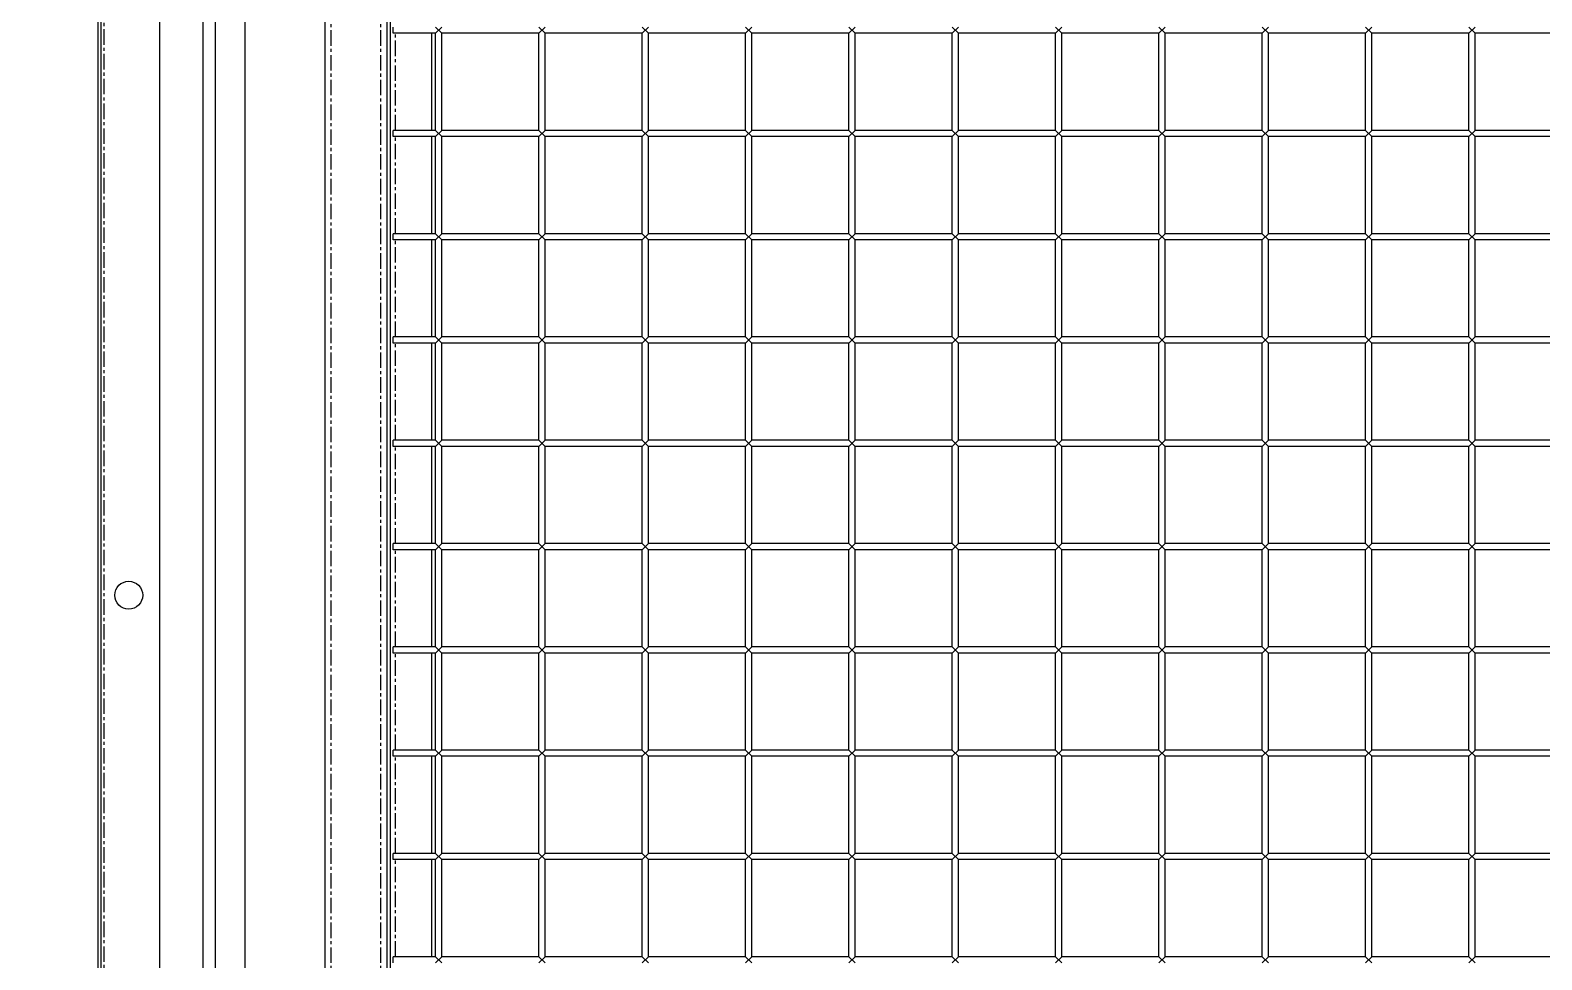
# Model space of a CAD drawing. Header units: millimetres. Extents: x -198529 to 244266, y -64 to 158464.
# Drawn here: x -146401 to -145669, y 110834 to 111284 of the extents above; entities that cross this region are included whole.
import ezdxf

# ---------------------------------------------------------------- set-up
doc = ezdxf.new("R2010")
doc.units = ezdxf.units.MM
doc.linetypes.add('CENTER', pattern=[12, 7.5, -1.5, 1.5, -1.5])
doc.linetypes.add('HIDDEN2', pattern=[4.7625, 3.175, -1.5875])
doc.layers.add('0-DCC', color=30, linetype='Continuous')
doc.layers.add('K-CEIL-DCC-RACK', color=10, linetype='Continuous')

# ---------------------------------------------------------------- blocks, each defined once
blk = doc.blocks.new('DCC2850x2600(左)')
at = {"color": 0, "linetype": 'Continuous'}
for p, q in [((47850, -71878.48), (47850, -74478.48)), ((47851.5, -71878.48), (47851.5, -74478.48)), ((47960, -74478.48), (47960, -71878.48)), ((47990, -74478.48), (47990, -71878.48)), ((47991.5, -71930.88), (47991.5, -74426.08)), ((47880, -74441.08), (47880, -71960.73)), ((47921.28, -74441.08), (47921.28, -71960.73)), ((47993, -72756.48), (47993, -72753.48)), ((48013.5, -72756.48), (47993, -72756.48)), ((48011.5, -72756.48), (48011.5, -72803.48)), ((48013.5, -72756.48), (48016.5, -72753.48)), ((48016.5, -72756.48), (48013.5, -72753.48)), ((48013.5, -72803.48), (48013.5, -72756.48)), ((48016.5, -72803.48), (48016.5, -72756.48)), ((48063.5, -72756.48), (48016.5, -72756.48)), ((48063.5, -72756.48), (48066.5, -72753.48)), ((48066.5, -72756.48), (48063.5, -72753.48)), ((48063.5, -72803.48), (48063.5, -72756.48)), ((48066.5, -72803.48), (48066.5, -72756.48)), ((48113.5, -72756.48), (48066.5, -72756.48)), ((48113.5, -72756.48), (48116.5, -72753.48)), ((48116.5, -72756.48), (48113.5, -72753.48)), ((48113.5, -72803.48), (48113.5, -72756.48)), ((48116.5, -72803.48), (48116.5, -72756.48)), ((48163.5, -72756.48), (48116.5, -72756.48)), ((48163.5, -72756.48), (48166.5, -72753.48)), ((48166.5, -72756.48), (48163.5, -72753.48)), ((48163.5, -72803.48), (48163.5, -72756.48)), ((48166.5, -72803.48), (48166.5, -72756.48)), ((48213.5, -72756.48), (48166.5, -72756.48)), ((48213.5, -72756.48), (48216.5, -72753.48)), ((48216.5, -72756.48), (48213.5, -72753.48)), ((48213.5, -72803.48), (48213.5, -72756.48)), ((48216.5, -72803.48), (48216.5, -72756.48)), ((48263.5, -72756.48), (48216.5, -72756.48)), ((48263.5, -72756.48), (48266.5, -72753.48)), ((48266.5, -72756.48), (48263.5, -72753.48)), ((48263.5, -72803.48), (48263.5, -72756.48)), ((48266.5, -72803.48), (48266.5, -72756.48)), ((48313.5, -72756.48), (48266.5, -72756.48)), ((48313.5, -72756.48), (48316.5, -72753.48)), ((48316.5, -72756.48), (48313.5, -72753.48)), ((48313.5, -72803.48), (48313.5, -72756.48)), ((48316.5, -72803.48), (48316.5, -72756.48)), ((48363.5, -72756.48), (48316.5, -72756.48)), ((48363.5, -72756.48), (48366.5, -72753.48)), ((48366.5, -72756.48), (48363.5, -72753.48)), ((48363.5, -72803.48), (48363.5, -72756.48)), ((48366.5, -72803.48), (48366.5, -72756.48)), ((48413.5, -72756.48), (48366.5, -72756.48)), ((48413.5, -72756.48), (48416.5, -72753.48)), ((48416.5, -72756.48), (48413.5, -72753.48)), ((48413.5, -72803.48), (48413.5, -72756.48)), ((48416.5, -72803.48), (48416.5, -72756.48)), ((48463.5, -72756.48), (48416.5, -72756.48)), ((48463.5, -72756.48), (48466.5, -72753.48)), ((48466.5, -72756.48), (48463.5, -72753.48)), ((48463.5, -72803.48), (48463.5, -72756.48)), ((48466.5, -72803.48), (48466.5, -72756.48)), ((48513.5, -72756.48), (48466.5, -72756.48)), ((48513.5, -72756.48), (48516.5, -72753.48)), ((48516.5, -72756.48), (48513.5, -72753.48)), ((48513.5, -72803.48), (48513.5, -72756.48)), ((48516.5, -72803.48), (48516.5, -72756.48)), ((48563.5, -72756.48), (48516.5, -72756.48)), ((47993, -72806.48), (47993, -72803.48)), ((48013.5, -72803.48), (47993, -72803.48)), ((48013.5, -72806.48), (47993, -72806.48)), ((48011.5, -72806.48), (48011.5, -72853.48)), ((48013.5, -72806.48), (48016.5, -72803.48)), ((48016.5, -72806.48), (48013.5, -72803.48)), ((48013.5, -72853.48), (48013.5, -72806.48)), ((48063.5, -72803.48), (48016.5, -72803.48)), ((48016.5, -72853.48), (48016.5, -72806.48)), ((48063.5, -72806.48), (48016.5, -72806.48)), ((48063.5, -72806.48), (48066.5, -72803.48)), ((48066.5, -72806.48), (48063.5, -72803.48)), ((48063.5, -72853.48), (48063.5, -72806.48)), ((48113.5, -72803.48), (48066.5, -72803.48)), ((48066.5, -72853.48), (48066.5, -72806.48)), ((48113.5, -72806.48), (48066.5, -72806.48)), ((48113.5, -72806.48), (48116.5, -72803.48)), ((48116.5, -72806.48), (48113.5, -72803.48)), ((48113.5, -72853.48), (48113.5, -72806.48)), ((48163.5, -72803.48), (48116.5, -72803.48)), ((48116.5, -72853.48), (48116.5, -72806.48)), ((48163.5, -72806.48), (48116.5, -72806.48)), ((48163.5, -72806.48), (48166.5, -72803.48)), ((48166.5, -72806.48), (48163.5, -72803.48)), ((48163.5, -72853.48), (48163.5, -72806.48)), ((48213.5, -72803.48), (48166.5, -72803.48)), ((48166.5, -72853.48), (48166.5, -72806.48)), ((48213.5, -72806.48), (48166.5, -72806.48)), ((48213.5, -72806.48), (48216.5, -72803.48)), ((48216.5, -72806.48), (48213.5, -72803.48)), ((48213.5, -72853.48), (48213.5, -72806.48)), ((48263.5, -72803.48), (48216.5, -72803.48)), ((48216.5, -72853.48), (48216.5, -72806.48)), ((48263.5, -72806.48), (48216.5, -72806.48)), ((48263.5, -72806.48), (48266.5, -72803.48)), ((48266.5, -72806.48), (48263.5, -72803.48)), ((48263.5, -72853.48), (48263.5, -72806.48)), ((48313.5, -72803.48), (48266.5, -72803.48)), ((48266.5, -72853.48), (48266.5, -72806.48)), ((48313.5, -72806.48), (48266.5, -72806.48)), ((48313.5, -72806.48), (48316.5, -72803.48)), ((48316.5, -72806.48), (48313.5, -72803.48)), ((48313.5, -72853.48), (48313.5, -72806.48)), ((48363.5, -72803.48), (48316.5, -72803.48)), ((48316.5, -72853.48), (48316.5, -72806.48)), ((48363.5, -72806.48), (48316.5, -72806.48)), ((48363.5, -72806.48), (48366.5, -72803.48)), ((48366.5, -72806.48), (48363.5, -72803.48)), ((48363.5, -72853.48), (48363.5, -72806.48)), ((48413.5, -72803.48), (48366.5, -72803.48)), ((48366.5, -72853.48), (48366.5, -72806.48)), ((48413.5, -72806.48), (48366.5, -72806.48)), ((48413.5, -72806.48), (48416.5, -72803.48)), ((48416.5, -72806.48), (48413.5, -72803.48)), ((48413.5, -72853.48), (48413.5, -72806.48)), ((48463.5, -72803.48), (48416.5, -72803.48)), ((48416.5, -72853.48), (48416.5, -72806.48)), ((48463.5, -72806.48), (48416.5, -72806.48)), ((48463.5, -72806.48), (48466.5, -72803.48)), ((48466.5, -72806.48), (48463.5, -72803.48)), ((48463.5, -72853.48), (48463.5, -72806.48)), ((48513.5, -72803.48), (48466.5, -72803.48)), ((48466.5, -72853.48), (48466.5, -72806.48)), ((48513.5, -72806.48), (48466.5, -72806.48)), ((48513.5, -72806.48), (48516.5, -72803.48)), ((48516.5, -72806.48), (48513.5, -72803.48)), ((48513.5, -72853.48), (48513.5, -72806.48)), ((48563.5, -72803.48), (48516.5, -72803.48)), ((48516.5, -72853.48), (48516.5, -72806.48)), ((48563.5, -72806.48), (48516.5, -72806.48)), ((47993, -72856.48), (47993, -72853.48)), ((48013.5, -72853.48), (47993, -72853.48)), ((48013.5, -72856.48), (48016.5, -72853.48)), ((48016.5, -72856.48), (48013.5, -72853.48)), ((48063.5, -72853.48), (48016.5, -72853.48)), ((48063.5, -72856.48), (48066.5, -72853.48)), ((48066.5, -72856.48), (48063.5, -72853.48)), ((48113.5, -72853.48), (48066.5, -72853.48)), ((48113.5, -72856.48), (48116.5, -72853.48)), ((48116.5, -72856.48), (48113.5, -72853.48)), ((48163.5, -72853.48), (48116.5, -72853.48)), ((48163.5, -72856.48), (48166.5, -72853.48)), ((48166.5, -72856.48), (48163.5, -72853.48)), ((48213.5, -72853.48), (48166.5, -72853.48)), ((48213.5, -72856.48), (48216.5, -72853.48)), ((48216.5, -72856.48), (48213.5, -72853.48)), ((48263.5, -72853.48), (48216.5, -72853.48)), ((48263.5, -72856.48), (48266.5, -72853.48)), ((48266.5, -72856.48), (48263.5, -72853.48)), ((48313.5, -72853.48), (48266.5, -72853.48)), ((48313.5, -72856.48), (48316.5, -72853.48)), ((48316.5, -72856.48), (48313.5, -72853.48)), ((48363.5, -72853.48), (48316.5, -72853.48)), ((48363.5, -72856.48), (48366.5, -72853.48)), ((48366.5, -72856.48), (48363.5, -72853.48)), ((48413.5, -72853.48), (48366.5, -72853.48)), ((48413.5, -72856.48), (48416.5, -72853.48)), ((48416.5, -72856.48), (48413.5, -72853.48)), ((48463.5, -72853.48), (48416.5, -72853.48)), ((48463.5, -72856.48), (48466.5, -72853.48)), ((48466.5, -72856.48), (48463.5, -72853.48)), ((48513.5, -72853.48), (48466.5, -72853.48)), ((48513.5, -72856.48), (48516.5, -72853.48)), ((48516.5, -72856.48), (48513.5, -72853.48)), ((48563.5, -72853.48), (48516.5, -72853.48)), ((48013.5, -72856.48), (47993, -72856.48)), ((48011.5, -72856.48), (48011.5, -72903.48)), ((48013.5, -72903.48), (48013.5, -72856.48)), ((48016.5, -72903.48), (48016.5, -72856.48)), ((48063.5, -72856.48), (48016.5, -72856.48)), ((48063.5, -72903.48), (48063.5, -72856.48)), ((48066.5, -72903.48), (48066.5, -72856.48)), ((48113.5, -72856.48), (48066.5, -72856.48)), ((48113.5, -72903.48), (48113.5, -72856.48)), ((48116.5, -72903.48), (48116.5, -72856.48)), ((48163.5, -72856.48), (48116.5, -72856.48)), ((48163.5, -72903.48), (48163.5, -72856.48)), ((48166.5, -72903.48), (48166.5, -72856.48)), ((48213.5, -72856.48), (48166.5, -72856.48)), ((48213.5, -72903.48), (48213.5, -72856.48)), ((48216.5, -72903.48), (48216.5, -72856.48)), ((48263.5, -72856.48), (48216.5, -72856.48)), ((48263.5, -72903.48), (48263.5, -72856.48)), ((48266.5, -72903.48), (48266.5, -72856.48)), ((48313.5, -72856.48), (48266.5, -72856.48)), ((48313.5, -72903.48), (48313.5, -72856.48)), ((48316.5, -72903.48), (48316.5, -72856.48)), ((48363.5, -72856.48), (48316.5, -72856.48)), ((48363.5, -72903.48), (48363.5, -72856.48)), ((48366.5, -72903.48), (48366.5, -72856.48)), ((48413.5, -72856.48), (48366.5, -72856.48)), ((48413.5, -72903.48), (48413.5, -72856.48)), ((48416.5, -72903.48), (48416.5, -72856.48)), ((48463.5, -72856.48), (48416.5, -72856.48)), ((48463.5, -72903.48), (48463.5, -72856.48)), ((48466.5, -72903.48), (48466.5, -72856.48)), ((48513.5, -72856.48), (48466.5, -72856.48)), ((48513.5, -72903.48), (48513.5, -72856.48)), ((48516.5, -72903.48), (48516.5, -72856.48)), ((48563.5, -72856.48), (48516.5, -72856.48)), ((47993, -72906.48), (47993, -72903.48)), ((48013.5, -72903.48), (47993, -72903.48)), ((48013.5, -72906.48), (48016.5, -72903.48)), ((48016.5, -72906.48), (48013.5, -72903.48)), ((48063.5, -72903.48), (48016.5, -72903.48)), ((48063.5, -72906.48), (48066.5, -72903.48)), ((48066.5, -72906.48), (48063.5, -72903.48)), ((48113.5, -72903.48), (48066.5, -72903.48)), ((48113.5, -72906.48), (48116.5, -72903.48)), ((48116.5, -72906.48), (48113.5, -72903.48)), ((48163.5, -72903.48), (48116.5, -72903.48)), ((48163.5, -72906.48), (48166.5, -72903.48)), ((48166.5, -72906.48), (48163.5, -72903.48)), ((48213.5, -72903.48), (48166.5, -72903.48)), ((48213.5, -72906.48), (48216.5, -72903.48)), ((48216.5, -72906.48), (48213.5, -72903.48)), ((48263.5, -72903.48), (48216.5, -72903.48)), ((48263.5, -72906.48), (48266.5, -72903.48)), ((48266.5, -72906.48), (48263.5, -72903.48)), ((48313.5, -72903.48), (48266.5, -72903.48)), ((48313.5, -72906.48), (48316.5, -72903.48)), ((48316.5, -72906.48), (48313.5, -72903.48)), ((48363.5, -72903.48), (48316.5, -72903.48)), ((48363.5, -72906.48), (48366.5, -72903.48)), ((48366.5, -72906.48), (48363.5, -72903.48)), ((48413.5, -72903.48), (48366.5, -72903.48)), ((48413.5, -72906.48), (48416.5, -72903.48)), ((48416.5, -72906.48), (48413.5, -72903.48)), ((48463.5, -72903.48), (48416.5, -72903.48)), ((48463.5, -72906.48), (48466.5, -72903.48)), ((48466.5, -72906.48), (48463.5, -72903.48)), ((48513.5, -72903.48), (48466.5, -72903.48)), ((48513.5, -72906.48), (48516.5, -72903.48)), ((48516.5, -72906.48), (48513.5, -72903.48)), ((48563.5, -72903.48), (48516.5, -72903.48)), ((48013.5, -72906.48), (47993, -72906.48)), ((48011.5, -72906.48), (48011.5, -72953.48)), ((48013.5, -72953.48), (48013.5, -72906.48)), ((48016.5, -72953.48), (48016.5, -72906.48)), ((48063.5, -72906.48), (48016.5, -72906.48)), ((48063.5, -72953.48), (48063.5, -72906.48)), ((48066.5, -72953.48), (48066.5, -72906.48)), ((48113.5, -72906.48), (48066.5, -72906.48)), ((48113.5, -72953.48), (48113.5, -72906.48)), ((48116.5, -72953.48), (48116.5, -72906.48)), ((48163.5, -72906.48), (48116.5, -72906.48)), ((48163.5, -72953.48), (48163.5, -72906.48)), ((48166.5, -72953.48), (48166.5, -72906.48)), ((48213.5, -72906.48), (48166.5, -72906.48)), ((48213.5, -72953.48), (48213.5, -72906.48)), ((48216.5, -72953.48), (48216.5, -72906.48)), ((48263.5, -72906.48), (48216.5, -72906.48)), ((48263.5, -72953.48), (48263.5, -72906.48)), ((48266.5, -72953.48), (48266.5, -72906.48)), ((48313.5, -72906.48), (48266.5, -72906.48)), ((48313.5, -72953.48), (48313.5, -72906.48)), ((48316.5, -72953.48), (48316.5, -72906.48)), ((48363.5, -72906.48), (48316.5, -72906.48)), ((48363.5, -72953.48), (48363.5, -72906.48)), ((48366.5, -72953.48), (48366.5, -72906.48)), ((48413.5, -72906.48), (48366.5, -72906.48)), ((48413.5, -72953.48), (48413.5, -72906.48)), ((48416.5, -72953.48), (48416.5, -72906.48)), ((48463.5, -72906.48), (48416.5, -72906.48)), ((48463.5, -72953.48), (48463.5, -72906.48)), ((48466.5, -72953.48), (48466.5, -72906.48)), ((48513.5, -72906.48), (48466.5, -72906.48)), ((48513.5, -72953.48), (48513.5, -72906.48)), ((48516.5, -72953.48), (48516.5, -72906.48)), ((48563.5, -72906.48), (48516.5, -72906.48)), ((47993, -72956.48), (47993, -72953.48)), ((48013.5, -72953.48), (47993, -72953.48)), ((48013.5, -72956.48), (48016.5, -72953.48)), ((48016.5, -72956.48), (48013.5, -72953.48)), ((48063.5, -72953.48), (48016.5, -72953.48)), ((48063.5, -72956.48), (48066.5, -72953.48)), ((48066.5, -72956.48), (48063.5, -72953.48)), ((48113.5, -72953.48), (48066.5, -72953.48)), ((48113.5, -72956.48), (48116.5, -72953.48)), ((48116.5, -72956.48), (48113.5, -72953.48)), ((48163.5, -72953.48), (48116.5, -72953.48)), ((48163.5, -72956.48), (48166.5, -72953.48)), ((48166.5, -72956.48), (48163.5, -72953.48)), ((48213.5, -72953.48), (48166.5, -72953.48)), ((48213.5, -72956.48), (48216.5, -72953.48)), ((48216.5, -72956.48), (48213.5, -72953.48)), ((48263.5, -72953.48), (48216.5, -72953.48)), ((48263.5, -72956.48), (48266.5, -72953.48)), ((48266.5, -72956.48), (48263.5, -72953.48)), ((48313.5, -72953.48), (48266.5, -72953.48)), ((48313.5, -72956.48), (48316.5, -72953.48)), ((48316.5, -72956.48), (48313.5, -72953.48)), ((48363.5, -72953.48), (48316.5, -72953.48)), ((48363.5, -72956.48), (48366.5, -72953.48)), ((48366.5, -72956.48), (48363.5, -72953.48)), ((48413.5, -72953.48), (48366.5, -72953.48)), ((48413.5, -72956.48), (48416.5, -72953.48)), ((48416.5, -72956.48), (48413.5, -72953.48)), ((48463.5, -72953.48), (48416.5, -72953.48)), ((48463.5, -72956.48), (48466.5, -72953.48)), ((48466.5, -72956.48), (48463.5, -72953.48)), ((48513.5, -72953.48), (48466.5, -72953.48)), ((48513.5, -72956.48), (48516.5, -72953.48)), ((48516.5, -72956.48), (48513.5, -72953.48)), ((48563.5, -72953.48), (48516.5, -72953.48)), ((48013.5, -72956.48), (47993, -72956.48)), ((48011.5, -72956.48), (48011.5, -73003.48)), ((48013.5, -73003.48), (48013.5, -72956.48)), ((48016.5, -73003.48), (48016.5, -72956.48)), ((48063.5, -72956.48), (48016.5, -72956.48)), ((48063.5, -73003.48), (48063.5, -72956.48)), ((48066.5, -73003.48), (48066.5, -72956.48)), ((48113.5, -72956.48), (48066.5, -72956.48)), ((48113.5, -73003.48), (48113.5, -72956.48)), ((48116.5, -73003.48), (48116.5, -72956.48)), ((48163.5, -72956.48), (48116.5, -72956.48)), ((48163.5, -73003.48), (48163.5, -72956.48)), ((48166.5, -73003.48), (48166.5, -72956.48)), ((48213.5, -72956.48), (48166.5, -72956.48)), ((48213.5, -73003.48), (48213.5, -72956.48)), ((48216.5, -73003.48), (48216.5, -72956.48)), ((48263.5, -72956.48), (48216.5, -72956.48)), ((48263.5, -73003.48), (48263.5, -72956.48)), ((48266.5, -73003.48), (48266.5, -72956.48)), ((48313.5, -72956.48), (48266.5, -72956.48)), ((48313.5, -73003.48), (48313.5, -72956.48)), ((48316.5, -73003.48), (48316.5, -72956.48)), ((48363.5, -72956.48), (48316.5, -72956.48)), ((48363.5, -73003.48), (48363.5, -72956.48)), ((48366.5, -73003.48), (48366.5, -72956.48)), ((48413.5, -72956.48), (48366.5, -72956.48)), ((48413.5, -73003.48), (48413.5, -72956.48)), ((48416.5, -73003.48), (48416.5, -72956.48)), ((48463.5, -72956.48), (48416.5, -72956.48)), ((48463.5, -73003.48), (48463.5, -72956.48)), ((48466.5, -73003.48), (48466.5, -72956.48)), ((48513.5, -72956.48), (48466.5, -72956.48)), ((48513.5, -73003.48), (48513.5, -72956.48)), ((48516.5, -73003.48), (48516.5, -72956.48)), ((48563.5, -72956.48), (48516.5, -72956.48)), ((47993, -73006.48), (47993, -73003.48)), ((48013.5, -73003.48), (47993, -73003.48)), ((48013.5, -73006.48), (47993, -73006.48)), ((48011.5, -73006.48), (48011.5, -73053.48)), ((48013.5, -73006.48), (48016.5, -73003.48)), ((48016.5, -73006.48), (48013.5, -73003.48)), ((48013.5, -73053.48), (48013.5, -73006.48)), ((48063.5, -73003.48), (48016.5, -73003.48)), ((48016.5, -73053.48), (48016.5, -73006.48)), ((48063.5, -73006.48), (48016.5, -73006.48)), ((48063.5, -73006.48), (48066.5, -73003.48)), ((48066.5, -73006.48), (48063.5, -73003.48)), ((48063.5, -73053.48), (48063.5, -73006.48)), ((48113.5, -73003.48), (48066.5, -73003.48)), ((48066.5, -73053.48), (48066.5, -73006.48)), ((48113.5, -73006.48), (48066.5, -73006.48)), ((48113.5, -73006.48), (48116.5, -73003.48)), ((48116.5, -73006.48), (48113.5, -73003.48)), ((48113.5, -73053.48), (48113.5, -73006.48)), ((48163.5, -73003.48), (48116.5, -73003.48)), ((48116.5, -73053.48), (48116.5, -73006.48)), ((48163.5, -73006.48), (48116.5, -73006.48)), ((48163.5, -73006.48), (48166.5, -73003.48)), ((48166.5, -73006.48), (48163.5, -73003.48)), ((48163.5, -73053.48), (48163.5, -73006.48)), ((48213.5, -73003.48), (48166.5, -73003.48)), ((48166.5, -73053.48), (48166.5, -73006.48)), ((48213.5, -73006.48), (48166.5, -73006.48)), ((48213.5, -73006.48), (48216.5, -73003.48)), ((48216.5, -73006.48), (48213.5, -73003.48)), ((48213.5, -73053.48), (48213.5, -73006.48)), ((48263.5, -73003.48), (48216.5, -73003.48)), ((48216.5, -73053.48), (48216.5, -73006.48)), ((48263.5, -73006.48), (48216.5, -73006.48)), ((48263.5, -73006.48), (48266.5, -73003.48)), ((48266.5, -73006.48), (48263.5, -73003.48)), ((48263.5, -73053.48), (48263.5, -73006.48)), ((48313.5, -73003.48), (48266.5, -73003.48)), ((48266.5, -73053.48), (48266.5, -73006.48)), ((48313.5, -73006.48), (48266.5, -73006.48)), ((48313.5, -73006.48), (48316.5, -73003.48)), ((48316.5, -73006.48), (48313.5, -73003.48)), ((48313.5, -73053.48), (48313.5, -73006.48)), ((48363.5, -73003.48), (48316.5, -73003.48)), ((48316.5, -73053.48), (48316.5, -73006.48)), ((48363.5, -73006.48), (48316.5, -73006.48)), ((48363.5, -73006.48), (48366.5, -73003.48)), ((48366.5, -73006.48), (48363.5, -73003.48)), ((48363.5, -73053.48), (48363.5, -73006.48)), ((48413.5, -73003.48), (48366.5, -73003.48)), ((48366.5, -73053.48), (48366.5, -73006.48)), ((48413.5, -73006.48), (48366.5, -73006.48)), ((48413.5, -73006.48), (48416.5, -73003.48)), ((48416.5, -73006.48), (48413.5, -73003.48)), ((48413.5, -73053.48), (48413.5, -73006.48)), ((48463.5, -73003.48), (48416.5, -73003.48)), ((48416.5, -73053.48), (48416.5, -73006.48)), ((48463.5, -73006.48), (48416.5, -73006.48)), ((48463.5, -73006.48), (48466.5, -73003.48)), ((48466.5, -73006.48), (48463.5, -73003.48)), ((48463.5, -73053.48), (48463.5, -73006.48)), ((48513.5, -73003.48), (48466.5, -73003.48)), ((48466.5, -73053.48), (48466.5, -73006.48)), ((48513.5, -73006.48), (48466.5, -73006.48)), ((48513.5, -73006.48), (48516.5, -73003.48)), ((48516.5, -73006.48), (48513.5, -73003.48)), ((48513.5, -73053.48), (48513.5, -73006.48)), ((48563.5, -73003.48), (48516.5, -73003.48)), ((48516.5, -73053.48), (48516.5, -73006.48)), ((48563.5, -73006.48), (48516.5, -73006.48)), ((47993, -73056.48), (47993, -73053.48)), ((48013.5, -73053.48), (47993, -73053.48)), ((48013.5, -73056.48), (47993, -73056.48)), ((48011.5, -73056.48), (48011.5, -73103.48)), ((48013.5, -73056.48), (48016.5, -73053.48)), ((48016.5, -73056.48), (48013.5, -73053.48)), ((48013.5, -73103.48), (48013.5, -73056.48)), ((48063.5, -73053.48), (48016.5, -73053.48)), ((48016.5, -73103.48), (48016.5, -73056.48)), ((48063.5, -73056.48), (48016.5, -73056.48)), ((48063.5, -73056.48), (48066.5, -73053.48)), ((48066.5, -73056.48), (48063.5, -73053.48)), ((48063.5, -73103.48), (48063.5, -73056.48)), ((48113.5, -73053.48), (48066.5, -73053.48)), ((48066.5, -73103.48), (48066.5, -73056.48)), ((48113.5, -73056.48), (48066.5, -73056.48)), ((48113.5, -73056.48), (48116.5, -73053.48)), ((48116.5, -73056.48), (48113.5, -73053.48)), ((48113.5, -73103.48), (48113.5, -73056.48)), ((48163.5, -73053.48), (48116.5, -73053.48)), ((48116.5, -73103.48), (48116.5, -73056.48)), ((48163.5, -73056.48), (48116.5, -73056.48)), ((48163.5, -73056.48), (48166.5, -73053.48)), ((48166.5, -73056.48), (48163.5, -73053.48)), ((48163.5, -73103.48), (48163.5, -73056.48)), ((48213.5, -73053.48), (48166.5, -73053.48)), ((48166.5, -73103.48), (48166.5, -73056.48)), ((48213.5, -73056.48), (48166.5, -73056.48)), ((48213.5, -73056.48), (48216.5, -73053.48)), ((48216.5, -73056.48), (48213.5, -73053.48)), ((48213.5, -73103.48), (48213.5, -73056.48)), ((48263.5, -73053.48), (48216.5, -73053.48)), ((48216.5, -73103.48), (48216.5, -73056.48)), ((48263.5, -73056.48), (48216.5, -73056.48)), ((48263.5, -73056.48), (48266.5, -73053.48)), ((48266.5, -73056.48), (48263.5, -73053.48)), ((48263.5, -73103.48), (48263.5, -73056.48)), ((48313.5, -73053.48), (48266.5, -73053.48)), ((48266.5, -73103.48), (48266.5, -73056.48)), ((48313.5, -73056.48), (48266.5, -73056.48)), ((48313.5, -73056.48), (48316.5, -73053.48)), ((48316.5, -73056.48), (48313.5, -73053.48)), ((48313.5, -73103.48), (48313.5, -73056.48)), ((48363.5, -73053.48), (48316.5, -73053.48)), ((48316.5, -73103.48), (48316.5, -73056.48)), ((48363.5, -73056.48), (48316.5, -73056.48)), ((48363.5, -73056.48), (48366.5, -73053.48)), ((48366.5, -73056.48), (48363.5, -73053.48)), ((48363.5, -73103.48), (48363.5, -73056.48)), ((48413.5, -73053.48), (48366.5, -73053.48)), ((48366.5, -73103.48), (48366.5, -73056.48)), ((48413.5, -73056.48), (48366.5, -73056.48)), ((48413.5, -73056.48), (48416.5, -73053.48)), ((48416.5, -73056.48), (48413.5, -73053.48)), ((48413.5, -73103.48), (48413.5, -73056.48)), ((48463.5, -73053.48), (48416.5, -73053.48)), ((48416.5, -73103.48), (48416.5, -73056.48)), ((48463.5, -73056.48), (48416.5, -73056.48)), ((48463.5, -73056.48), (48466.5, -73053.48)), ((48466.5, -73056.48), (48463.5, -73053.48)), ((48463.5, -73103.48), (48463.5, -73056.48)), ((48513.5, -73053.48), (48466.5, -73053.48)), ((48466.5, -73103.48), (48466.5, -73056.48)), ((48513.5, -73056.48), (48466.5, -73056.48)), ((48513.5, -73056.48), (48516.5, -73053.48)), ((48516.5, -73056.48), (48513.5, -73053.48)), ((48513.5, -73103.48), (48513.5, -73056.48)), ((48563.5, -73053.48), (48516.5, -73053.48)), ((48516.5, -73103.48), (48516.5, -73056.48)), ((48563.5, -73056.48), (48516.5, -73056.48)), ((47993, -73106.48), (47993, -73103.48)), ((48013.5, -73103.48), (47993, -73103.48)), ((48013.5, -73106.48), (47993, -73106.48)), ((48011.5, -73106.48), (48011.5, -73153.48)), ((48013.5, -73106.48), (48016.5, -73103.48)), ((48016.5, -73106.48), (48013.5, -73103.48)), ((48013.5, -73153.48), (48013.5, -73106.48)), ((48063.5, -73103.48), (48016.5, -73103.48)), ((48016.5, -73153.48), (48016.5, -73106.48)), ((48063.5, -73106.48), (48016.5, -73106.48)), ((48063.5, -73106.48), (48066.5, -73103.48)), ((48066.5, -73106.48), (48063.5, -73103.48)), ((48063.5, -73153.48), (48063.5, -73106.48)), ((48113.5, -73103.48), (48066.5, -73103.48)), ((48066.5, -73153.48), (48066.5, -73106.48)), ((48113.5, -73106.48), (48066.5, -73106.48)), ((48113.5, -73106.48), (48116.5, -73103.48)), ((48116.5, -73106.48), (48113.5, -73103.48)), ((48113.5, -73153.48), (48113.5, -73106.48)), ((48163.5, -73103.48), (48116.5, -73103.48)), ((48116.5, -73153.48), (48116.5, -73106.48)), ((48163.5, -73106.48), (48116.5, -73106.48)), ((48163.5, -73106.48), (48166.5, -73103.48)), ((48166.5, -73106.48), (48163.5, -73103.48)), ((48163.5, -73153.48), (48163.5, -73106.48)), ((48213.5, -73103.48), (48166.5, -73103.48)), ((48166.5, -73153.48), (48166.5, -73106.48)), ((48213.5, -73106.48), (48166.5, -73106.48)), ((48213.5, -73106.48), (48216.5, -73103.48)), ((48216.5, -73106.48), (48213.5, -73103.48)), ((48213.5, -73153.48), (48213.5, -73106.48)), ((48263.5, -73103.48), (48216.5, -73103.48)), ((48216.5, -73153.48), (48216.5, -73106.48)), ((48263.5, -73106.48), (48216.5, -73106.48)), ((48263.5, -73106.48), (48266.5, -73103.48)), ((48266.5, -73106.48), (48263.5, -73103.48)), ((48263.5, -73153.48), (48263.5, -73106.48)), ((48313.5, -73103.48), (48266.5, -73103.48)), ((48266.5, -73153.48), (48266.5, -73106.48)), ((48313.5, -73106.48), (48266.5, -73106.48)), ((48313.5, -73106.48), (48316.5, -73103.48)), ((48316.5, -73106.48), (48313.5, -73103.48)), ((48313.5, -73153.48), (48313.5, -73106.48)), ((48363.5, -73103.48), (48316.5, -73103.48)), ((48316.5, -73153.48), (48316.5, -73106.48)), ((48363.5, -73106.48), (48316.5, -73106.48)), ((48363.5, -73106.48), (48366.5, -73103.48)), ((48366.5, -73106.48), (48363.5, -73103.48)), ((48363.5, -73153.48), (48363.5, -73106.48)), ((48413.5, -73103.48), (48366.5, -73103.48)), ((48366.5, -73153.48), (48366.5, -73106.48)), ((48413.5, -73106.48), (48366.5, -73106.48)), ((48413.5, -73106.48), (48416.5, -73103.48)), ((48416.5, -73106.48), (48413.5, -73103.48)), ((48413.5, -73153.48), (48413.5, -73106.48)), ((48463.5, -73103.48), (48416.5, -73103.48)), ((48416.5, -73153.48), (48416.5, -73106.48)), ((48463.5, -73106.48), (48416.5, -73106.48)), ((48463.5, -73106.48), (48466.5, -73103.48)), ((48466.5, -73106.48), (48463.5, -73103.48)), ((48463.5, -73153.48), (48463.5, -73106.48)), ((48513.5, -73103.48), (48466.5, -73103.48)), ((48466.5, -73153.48), (48466.5, -73106.48)), ((48513.5, -73106.48), (48466.5, -73106.48)), ((48513.5, -73106.48), (48516.5, -73103.48)), ((48516.5, -73106.48), (48513.5, -73103.48)), ((48513.5, -73153.48), (48513.5, -73106.48)), ((48563.5, -73103.48), (48516.5, -73103.48)), ((48516.5, -73153.48), (48516.5, -73106.48)), ((48563.5, -73106.48), (48516.5, -73106.48)), ((47993, -73156.48), (47993, -73153.48)), ((48013.5, -73153.48), (47993, -73153.48)), ((48013.5, -73156.48), (48016.5, -73153.48)), ((48016.5, -73156.48), (48013.5, -73153.48)), ((48063.5, -73153.48), (48016.5, -73153.48)), ((48063.5, -73156.48), (48066.5, -73153.48)), ((48066.5, -73156.48), (48063.5, -73153.48)), ((48113.5, -73153.48), (48066.5, -73153.48)), ((48113.5, -73156.48), (48116.5, -73153.48)), ((48116.5, -73156.48), (48113.5, -73153.48)), ((48163.5, -73153.48), (48116.5, -73153.48)), ((48163.5, -73156.48), (48166.5, -73153.48)), ((48166.5, -73156.48), (48163.5, -73153.48)), ((48213.5, -73153.48), (48166.5, -73153.48)), ((48213.5, -73156.48), (48216.5, -73153.48)), ((48216.5, -73156.48), (48213.5, -73153.48)), ((48263.5, -73153.48), (48216.5, -73153.48)), ((48263.5, -73156.48), (48266.5, -73153.48)), ((48266.5, -73156.48), (48263.5, -73153.48)), ((48313.5, -73153.48), (48266.5, -73153.48)), ((48313.5, -73156.48), (48316.5, -73153.48)), ((48316.5, -73156.48), (48313.5, -73153.48)), ((48363.5, -73153.48), (48316.5, -73153.48)), ((48363.5, -73156.48), (48366.5, -73153.48)), ((48366.5, -73156.48), (48363.5, -73153.48)), ((48413.5, -73153.48), (48366.5, -73153.48)), ((48413.5, -73156.48), (48416.5, -73153.48)), ((48416.5, -73156.48), (48413.5, -73153.48)), ((48463.5, -73153.48), (48416.5, -73153.48)), ((48463.5, -73156.48), (48466.5, -73153.48)), ((48466.5, -73156.48), (48463.5, -73153.48)), ((48513.5, -73153.48), (48466.5, -73153.48)), ((48513.5, -73156.48), (48516.5, -73153.48)), ((48516.5, -73156.48), (48513.5, -73153.48)), ((48563.5, -73153.48), (48516.5, -73153.48)), ((48013.5, -73156.48), (47993, -73156.48)), ((48011.5, -73156.48), (48011.5, -73203.48)), ((48013.5, -73203.48), (48013.5, -73156.48)), ((48016.5, -73203.48), (48016.5, -73156.48)), ((48063.5, -73156.48), (48016.5, -73156.48)), ((48063.5, -73203.48), (48063.5, -73156.48)), ((48066.5, -73203.48), (48066.5, -73156.48)), ((48113.5, -73156.48), (48066.5, -73156.48)), ((48113.5, -73203.48), (48113.5, -73156.48)), ((48116.5, -73203.48), (48116.5, -73156.48)), ((48163.5, -73156.48), (48116.5, -73156.48)), ((48163.5, -73203.48), (48163.5, -73156.48)), ((48166.5, -73203.48), (48166.5, -73156.48)), ((48213.5, -73156.48), (48166.5, -73156.48)), ((48213.5, -73203.48), (48213.5, -73156.48)), ((48216.5, -73203.48), (48216.5, -73156.48)), ((48263.5, -73156.48), (48216.5, -73156.48)), ((48263.5, -73203.48), (48263.5, -73156.48)), ((48266.5, -73203.48), (48266.5, -73156.48)), ((48313.5, -73156.48), (48266.5, -73156.48)), ((48313.5, -73203.48), (48313.5, -73156.48)), ((48316.5, -73203.48), (48316.5, -73156.48)), ((48363.5, -73156.48), (48316.5, -73156.48)), ((48363.5, -73203.48), (48363.5, -73156.48)), ((48366.5, -73203.48), (48366.5, -73156.48)), ((48413.5, -73156.48), (48366.5, -73156.48)), ((48413.5, -73203.48), (48413.5, -73156.48)), ((48416.5, -73203.48), (48416.5, -73156.48)), ((48463.5, -73156.48), (48416.5, -73156.48)), ((48463.5, -73203.48), (48463.5, -73156.48)), ((48466.5, -73203.48), (48466.5, -73156.48)), ((48513.5, -73156.48), (48466.5, -73156.48)), ((48513.5, -73203.48), (48513.5, -73156.48)), ((48516.5, -73203.48), (48516.5, -73156.48)), ((48563.5, -73156.48), (48516.5, -73156.48)), ((47993, -73206.48), (47993, -73203.48)), ((48013.5, -73203.48), (47993, -73203.48)), ((48013.5, -73206.48), (48016.5, -73203.48)), ((48016.5, -73206.48), (48013.5, -73203.48)), ((48063.5, -73203.48), (48016.5, -73203.48)), ((48063.5, -73206.48), (48066.5, -73203.48)), ((48066.5, -73206.48), (48063.5, -73203.48)), ((48113.5, -73203.48), (48066.5, -73203.48)), ((48113.5, -73206.48), (48116.5, -73203.48)), ((48116.5, -73206.48), (48113.5, -73203.48)), ((48163.5, -73203.48), (48116.5, -73203.48)), ((48163.5, -73206.48), (48166.5, -73203.48)), ((48166.5, -73206.48), (48163.5, -73203.48)), ((48213.5, -73203.48), (48166.5, -73203.48)), ((48213.5, -73206.48), (48216.5, -73203.48)), ((48216.5, -73206.48), (48213.5, -73203.48)), ((48263.5, -73203.48), (48216.5, -73203.48)), ((48263.5, -73206.48), (48266.5, -73203.48)), ((48266.5, -73206.48), (48263.5, -73203.48)), ((48313.5, -73203.48), (48266.5, -73203.48)), ((48313.5, -73206.48), (48316.5, -73203.48)), ((48316.5, -73206.48), (48313.5, -73203.48)), ((48363.5, -73203.48), (48316.5, -73203.48)), ((48363.5, -73206.48), (48366.5, -73203.48)), ((48366.5, -73206.48), (48363.5, -73203.48)), ((48413.5, -73203.48), (48366.5, -73203.48)), ((48413.5, -73206.48), (48416.5, -73203.48)), ((48416.5, -73206.48), (48413.5, -73203.48)), ((48463.5, -73203.48), (48416.5, -73203.48)), ((48463.5, -73206.48), (48466.5, -73203.48)), ((48466.5, -73206.48), (48463.5, -73203.48)), ((48513.5, -73203.48), (48466.5, -73203.48)), ((48513.5, -73206.48), (48516.5, -73203.48)), ((48516.5, -73206.48), (48513.5, -73203.48)), ((48563.5, -73203.48), (48516.5, -73203.48))]:
    blk.add_line(p, q, dxfattribs=at)
at = {"color": 0, "linetype": 'CENTER'}
for p, q in [((47853, -71878.48), (47853, -74478.48)), ((47963, -74478.48), (47963, -71878.48)), ((47987, -74478.48), (47987, -71878.48)), ((47994, -72803.48), (47994, -72756.48)), ((47994, -72853.48), (47994, -72806.48)), ((47994, -72903.48), (47994, -72856.48)), ((47994, -72953.48), (47994, -72906.48)), ((47994, -73003.48), (47994, -72956.48)), ((47994, -73053.48), (47994, -73006.48)), ((47994, -73103.48), (47994, -73056.48)), ((47994, -73153.48), (47994, -73106.48)), ((47994, -73203.48), (47994, -73156.48))]:
    blk.add_line(p, q, dxfattribs=at)
at = {"color": 0, "linetype": 'Continuous'}
blk.add_circle((47865, -73028.48), 6.75, dxfattribs=at)
blk.add_circle((47865, -73028.48), 6.75, dxfattribs=at)
blk = doc.blocks.new('H-方柱-200x8-X13')
blk.add_lwpolyline([(-100, -1190), (100, -1190), (100, 4860.48), (-100, 4860.48)], close=True)
at = {"linetype": 'HIDDEN2', "ltscale": 0.1}
blk.add_lwpolyline([(-94, -1190), (94, -1190), (94, 4860.48), (-94, 4860.48)], close=True, dxfattribs=at)

msp = doc.modelspace()

# ---------------------------------------------------------------- block references
at = {"layer": '0-DCC'}
msp.add_blockref('DCC2850x2600(左)', (-194217.97, 184038.49), dxfattribs=at)
at = {"layer": 'K-CEIL-DCC-RACK'}
msp.add_blockref('H-方柱-200x8-X13', (-146411.04, 108049.53), dxfattribs=at)

doc.saveas('drawing.dxf')
